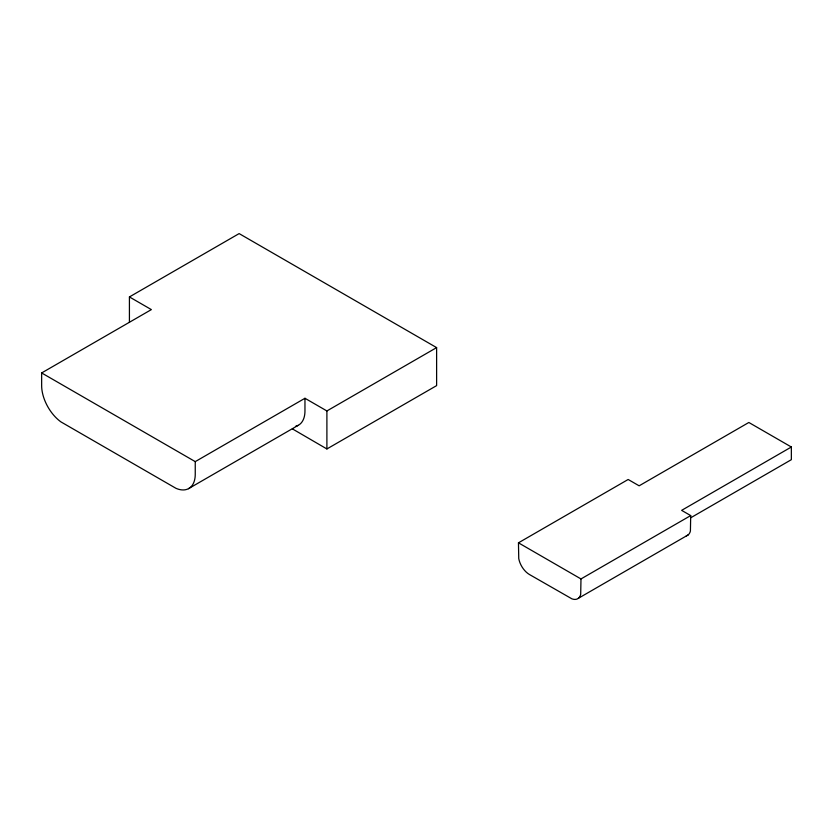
<?xml version="1.0" encoding="UTF-8"?>
<svg xmlns="http://www.w3.org/2000/svg" width="833" height="833" viewBox="0 0 833 833"><rect width="100%" height="100%" fill="white"/><g stroke="black" fill="none" stroke-linecap="round" stroke-linejoin="round"><path stroke-width="1.25" d="M791.35 447.009L681.633 510.358L690.703 515.585L580.986 578.935L580.695 594.356A15.515 8.955 60 0 1 571.927 598.844L529.424 574.499A15.515 8.955 60 0 1 518.751 558.589L518.459 542.824L628.165 479.485L639.14 485.816L748.846 422.477L791.35 447.009L791.35 459.681L690.599 517.855M690.703 515.585L690.411 531.006A15.515 8.955 60 0 1 686.288 535.869M129.417 322.267L129.417 296.933L239.133 233.594L436.617 347.611L436.617 385.617L326.9 448.956L292.352 428.849M41.65 372.945L195.245 461.628L195.245 474.289A31.029 17.92 60 0 1 175.95 488.305L60.944 421.904A31.029 17.92 60 0 1 41.65 385.617L41.65 372.945L151.367 309.605L129.417 296.933M195.245 461.628L304.961 398.278L326.9 410.95L436.617 347.611M188.508 488.669L298.214 425.33M578.425 598.261L688.141 534.921M518.459 542.824L580.986 578.935M326.9 410.95L326.9 448.956M304.961 398.278L304.961 410.95A31.029 17.92 60 0 1 295.486 426.329"/></g></svg>
